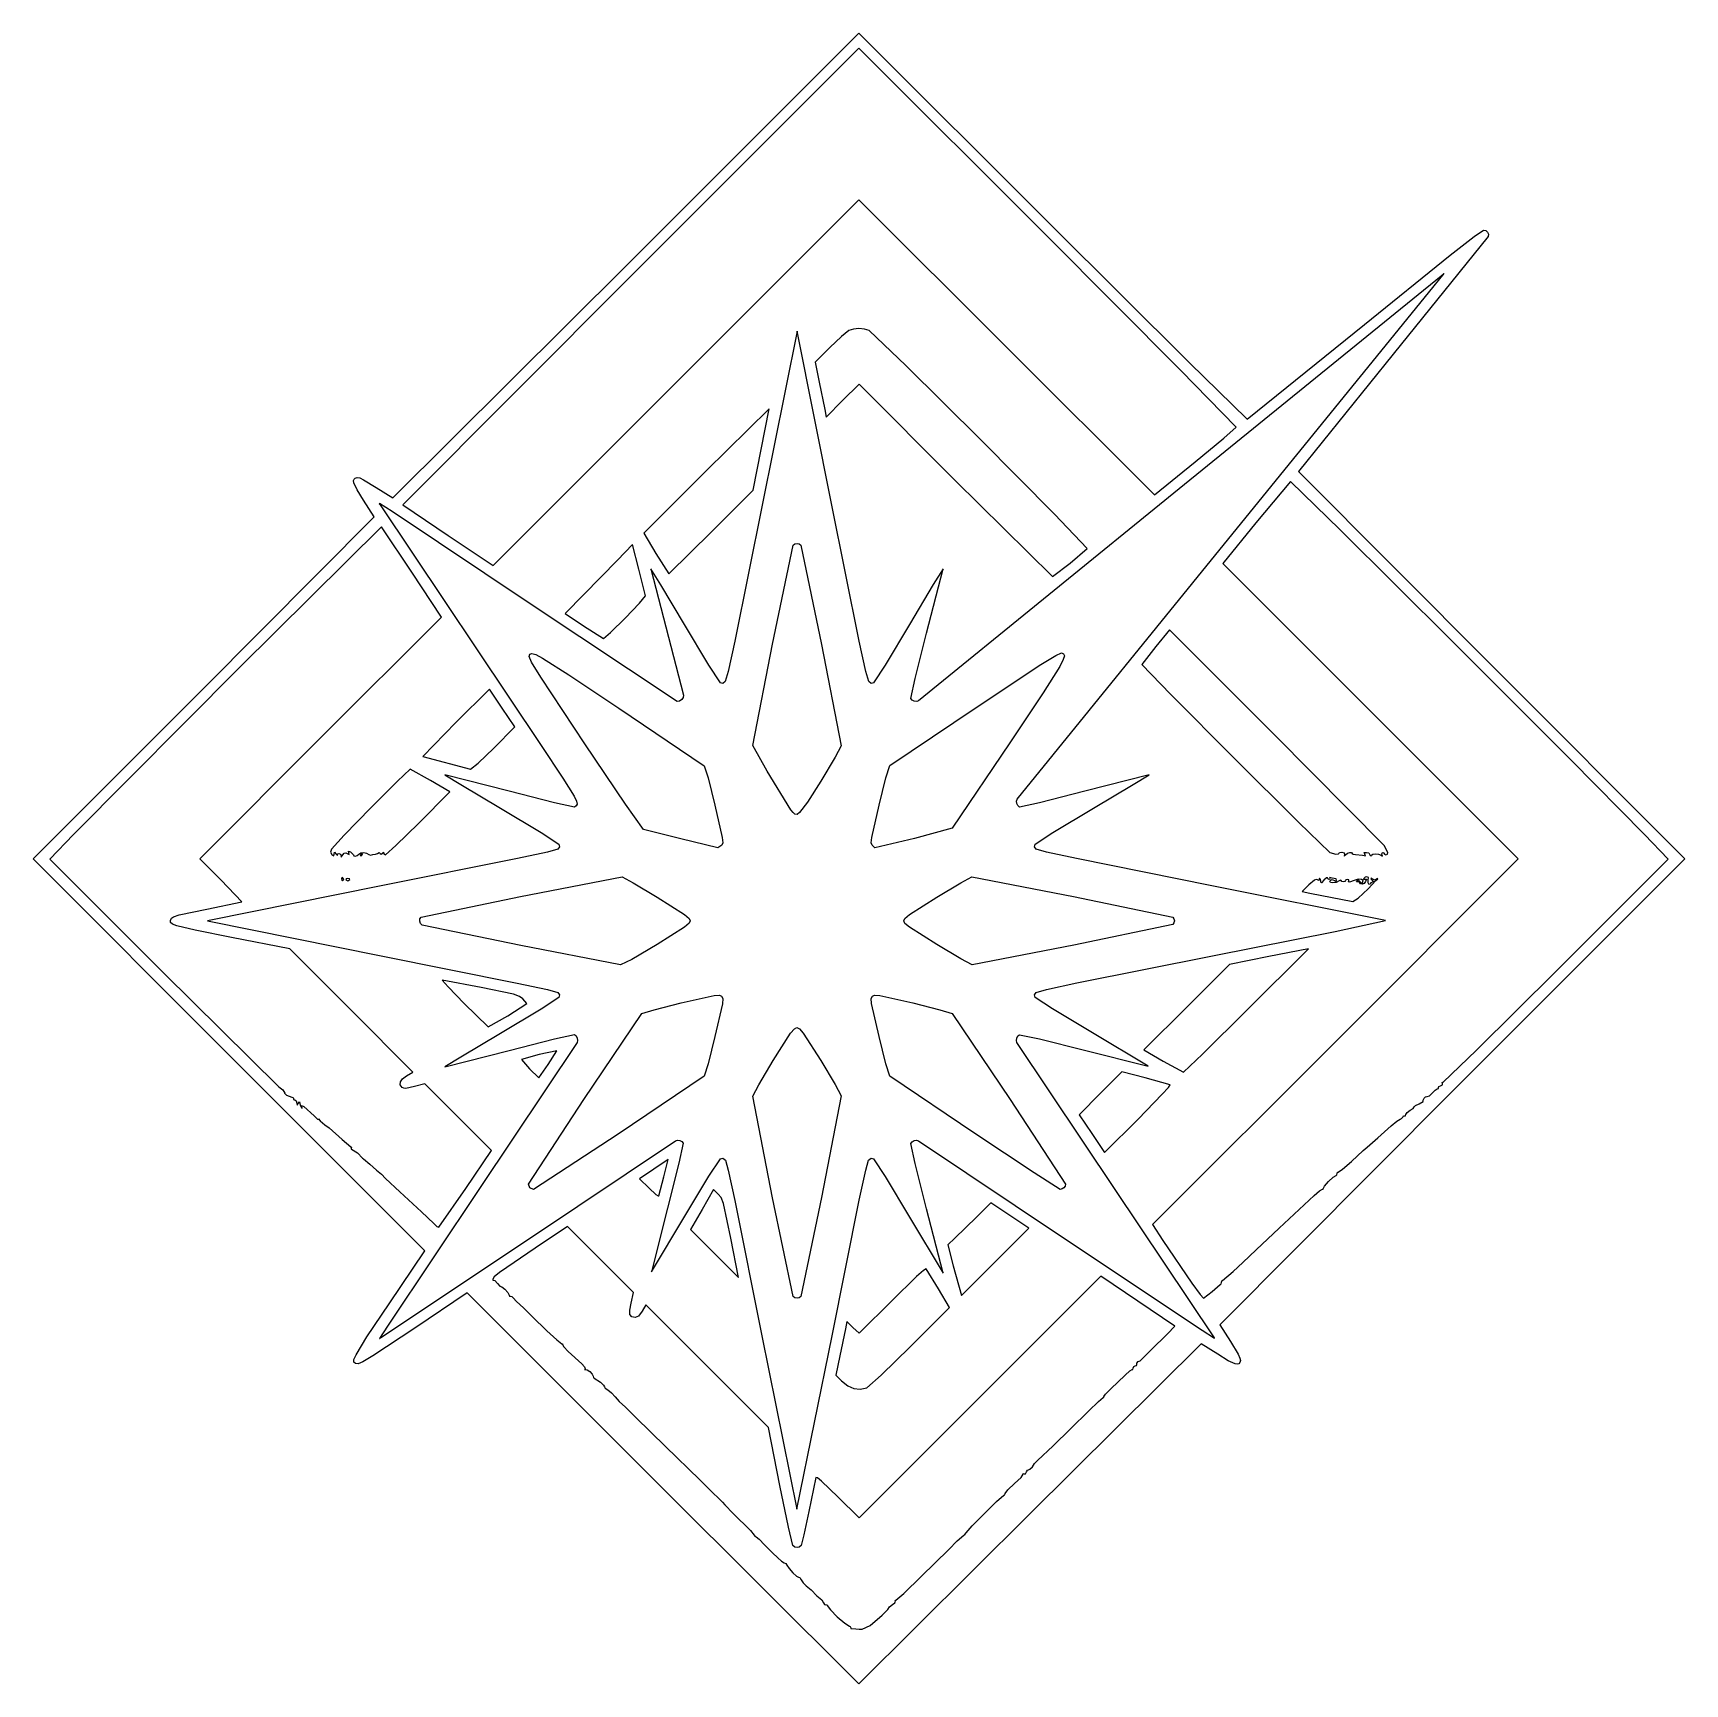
# Model space of a CAD drawing. Extents: x 243 to 560, y 438 to 755.
import ezdxf

# ---------------------------------------------------------------- set-up
doc = ezdxf.new("R2010")
doc.units = 0

msp = doc.modelspace()

# ---------------------------------------------------------------- linework, layer by layer
at = {"layer": 'Calque 1'}
for p, q in [((356.75039, 709.9925), (401.39909, 754.6407)), ((401.39909, 754.6407), (438.54029, 717.5002)), ((401.39864, 751.7302), (357.61014, 707.9423)), ((437.65114, 715.4826), (401.39864, 751.7302)), ((366.27527, 687.5037), (401.39867, 722.6259)), ((401.39867, 722.6259), (429.77527, 694.2691)), ((438.54029, 717.5002), (464.847027, 691.298825)), ((463.233677, 689.790063), (437.65114, 715.4826)), ((522.24689, 715.5851), (503.94849, 692.9311)), ((514.942402, 711.96655), (519.531163, 715.557519)), ((519.531163, 715.557519), (521.29939, 716.8059)), ((521.29939, 716.8059), (521.749678, 716.691158)), ((521.749678, 716.691158), (522.097466, 716.398188)), ((522.097466, 716.398188), (522.283091, 716.003873)), ((522.283091, 716.003873), (522.24689, 715.5851)), ((498.46859, 698.6819), (514.942402, 711.96655)), ((311.90169, 665.3444), (356.75039, 709.9925)), ((357.61014, 707.9423), (313.82874, 664.0218)), ((513.1857, 707.9172), (462.9149, 667.0644)), ((510.786763, 704.734513), (513.744489, 708.445605)), ((513.562758, 708.288611), (513.1857, 707.9172)), ((513.744489, 708.445605), (513.562758, 708.288611)), ((472.4401, 657.5392), (510.786763, 704.734513)), ((475.93949, 680.4588), (498.46859, 698.6819)), ((389.49302, 697.355), (382.77533, 663.9538)), ((396.20871, 663.953), (389.49302, 697.355)), ((398.02602, 696.375813), (395.7865, 694.2511)), ((399.4481, 697.4923), (398.02602, 696.375813)), ((400.358975, 697.777319), (399.4481, 697.4923)), ((401.397009, 697.87255), (400.358975, 697.777319)), ((402.434335, 697.777656), (401.397009, 697.87255)), ((403.34309, 697.4923), (402.434335, 697.777656)), ((410.368027, 690.784955), (403.34309, 697.4923)), ((395.7865, 694.2511), (392.96485, 691.4086)), ((429.77527, 694.2691), (458.15187, 665.9123)), ((503.94849, 692.9311), (485.80119, 670.4419)), ((392.96485, 691.4086), (393.74195, 687.5721)), ((424.766321, 676.496863), (410.368027, 690.784955)), ((473.83294, 678.9194), (463.233677, 689.790063)), ((464.847027, 691.298825), (475.93949, 680.4588)), ((331.15187, 652.3816), (366.27527, 687.5037)), ((393.74195, 687.5721), (394.81008, 682.3107)), ((398.25186, 684.0283), (401.4026, 687.1709)), ((401.4026, 687.1709), (419.8551, 668.7184)), ((384.12129, 682.4455), (372.06889, 670.5426)), ((382.64273, 674.6175), (384.12129, 682.4455)), ((394.81008, 682.3107), (395.10111, 680.8858)), ((395.10111, 680.8858), (398.25186, 684.0283)), ((471.490259, 676.83235), (473.83294, 678.9194)), ((438.9244, 662.238864), (424.766321, 676.496863)), ((465.95707, 672.258), (471.490259, 676.83235)), ((381.08832, 666.8653), (382.64273, 674.6175)), ((372.06889, 670.5426), (360.09229, 658.5639)), ((458.15187, 665.9123), (465.95707, 672.258)), ((485.80119, 670.4419), (522.90869, 633.1317)), ((304.3427, 668.665838), (304.43385, 668.969852)), ((304.403416, 668.236212), (304.3427, 668.665838)), ((304.99934, 666.932067), (304.403416, 668.236212)), ((304.43385, 668.969852), (304.672144, 669.165267)), ((304.672144, 669.165267), (305.05286, 669.2691)), ((306.2594, 664.9213), (304.99934, 666.932067)), ((305.05286, 669.2691), (305.510578, 669.189066)), ((305.510578, 669.189066), (306.255037, 668.850075)), ((306.255037, 668.850075), (308.68897, 667.3509)), ((308.68897, 667.3509), (311.90169, 665.3444)), ((373.05507, 658.8288), (381.08832, 666.8653)), ((462.9149, 667.0644), (412.8552, 626.388)), ((419.8551, 668.7184), (438.5441, 650.2659)), ((484.26269, 668.4863), (477.6347, 660.5819)), ((493.803231, 659.191191), (484.26269, 668.4863)), ((308.26587, 661.7087), (306.2594, 664.9213)), ((309.31025, 664.284623), (309.281215, 664.23099)), ((309.281215, 664.23099), (309.44417, 664.0215)), ((311.723732, 662.749613), (309.31025, 664.284623)), ((309.44417, 664.0215), (340.34467, 617.8011)), ((313.82874, 664.0218), (322.49384, 658.1354)), ((382.77533, 663.9538), (377.546854, 637.845438)), ((401.443525, 637.805213), (396.20871, 663.953)), ((275.52407, 628.7662), (308.26587, 661.7087)), ((338.42847, 644.8875), (311.723732, 662.749613)), ((445.22869, 655.6218), (438.9244, 662.238864)), ((477.6347, 660.5819), (471.28798, 652.7767)), ((309.67464, 659.7769), (282.480981, 632.824175)), ((315.50629, 651.0575), (309.67464, 659.7769)), ((322.49384, 658.1354), (331.15187, 652.3816)), ((360.09229, 658.5639), (362.38392, 654.6781)), ((364.84869, 650.7923), (373.05508, 658.8288)), ((373.05508, 658.8288), (373.05507, 658.8288)), ((431.7637, 607.4795), (472.4401, 657.5392)), ((515.161191, 637.976425), (493.803231, 659.191191)), ((357.90967, 656.4202), (355.009, 653.4078)), ((359.14902, 651.6618), (357.90967, 656.4202)), ((362.38392, 654.6781), (364.84869, 650.7923)), ((384.7961, 637.271563), (388.75921, 656.2825)), ((388.75921, 656.2825), (389.08587, 656.516063)), ((389.08587, 656.516063), (389.49296, 656.6132)), ((389.49296, 656.6132), (389.899744, 656.516063)), ((389.899744, 656.516063), (390.22567, 656.2825)), ((390.22567, 656.2825), (394.188164, 637.2244)), ((441.92457, 652.8129), (445.22869, 655.6218)), ((321.23045, 642.4592), (315.50629, 651.0575)), ((355.009, 653.4078), (348.54083, 646.7855)), ((360.38837, 646.5295), (359.14902, 651.6618)), ((363.33193, 648.676075), (361.44719, 651.7401)), ((361.44719, 651.7401), (367.69094, 627.4707)), ((414.37401, 639.3886), (417.53885, 651.7525)), ((417.53885, 651.7525), (415.65411, 648.692375)), ((438.5441, 650.2659), (441.9245, 652.8156)), ((441.9245, 652.8156), (441.92457, 652.8129)), ((471.28798, 652.7767), (499.64478, 624.4001)), ((367.86333, 641.0288), (363.33193, 648.676075)), ((415.65411, 648.692375), (411.12271, 641.04)), ((366.50097, 626.257), (338.42847, 644.8875)), ((348.54083, 646.7855), (344.97333, 643.1755)), ((356.48257, 642.2562), (359.241041, 645.119938)), ((359.241041, 645.119938), (360.38837, 646.5295)), ((298.01515, 619.2427), (321.23045, 642.4592)), ((344.97333, 643.1755), (348.51367, 640.7822)), ((353.64731, 639.506575), (356.48257, 642.2562)), ((356.48257, 642.2562), (356.48257, 642.2562)), ((372.539345, 633.241813), (367.86333, 641.0288)), ((411.12271, 641.04), (406.446695, 633.244963)), ((348.51367, 640.7822), (352.31538, 638.3729)), ((352.31538, 638.3729), (353.64731, 639.506575)), ((377.546854, 637.845438), (376.285836, 632.022658)), ((402.699746, 632.008048), (401.443525, 637.805213)), ((412.181899, 630.692763), (414.37401, 639.3886)), ((461.00224, 640.0058), (458.38632, 636.7808)), ((481.23314, 619.802), (461.00224, 640.0058)), ((538.073326, 615.070597), (515.161191, 637.976425)), ((338.02885, 634.9091), (338.214605, 635.313692)), ((338.520592, 633.821487), (338.02885, 634.9091)), ((338.214605, 635.313692), (338.584562, 635.466275)), ((338.584562, 635.466275), (339.328377, 635.257808)), ((339.328377, 635.257808), (340.635709, 634.57925)), ((340.635709, 634.57925), (345.699551, 631.3757)), ((381.02715, 617.781), (384.7961, 637.271563)), ((394.188164, 637.2244), (397.9618, 617.7181)), ((436.329065, 633.330713), (439.210912, 635.103083)), ((439.210912, 635.103083), (440.28224, 635.5822)), ((440.28224, 635.5822), (440.687489, 635.396423)), ((440.840741, 635.026675), (440.632948, 634.283184)), ((440.687489, 635.396423), (440.840741, 635.026675)), ((458.38632, 636.7808), (455.69842, 633.3606)), ((282.480981, 632.824175), (250.52204, 600.7023)), ((340.326036, 630.89135), (338.520592, 633.821487)), ((345.699551, 631.3757), (355.29335, 624.9833)), ((374.77177, 629.8421), (372.539345, 633.241813)), ((376.285836, 632.022658), (375.727, 630.0592)), ((403.25705, 630.0592), (402.699746, 632.008048)), ((406.446695, 633.244963), (404.21427, 629.842)), ((423.69314, 624.986), (436.329065, 633.330713)), ((439.955062, 632.976175), (436.752825, 627.912512)), ((440.632948, 634.283184), (439.955062, 632.976175)), ((455.69842, 633.3606), (461.209375, 627.67883)), ((522.90869, 633.1317), (560.01619, 596.0235)), ((242.78227, 596.0235), (275.52407, 628.7662)), ((330.43347, 628.6386), (323.98971, 622.1989)), ((332.8713, 624.9962), (330.43347, 628.6386)), ((348.77845, 618.095), (340.326036, 630.89135)), ((375.257905, 629.7276), (374.77177, 629.8421)), ((375.727, 630.0592), (375.257905, 629.7276)), ((403.727718, 629.727625), (403.25705, 630.0592)), ((404.21427, 629.842), (403.727718, 629.727625)), ((411.35574, 626.8528), (412.181899, 630.692763)), ((335.30913, 621.3537), (332.8713, 624.9962)), ((355.29335, 624.9833), (371.67645, 613.9198)), ((366.944002, 626.306677), (366.50097, 626.257)), ((367.364005, 626.601013), (366.944002, 626.306677)), ((367.649983, 627.026767), (367.364005, 626.601013)), ((367.69094, 627.4707), (367.649983, 627.026767)), ((407.30354, 613.9227), (423.69314, 624.986)), ((411.61366, 626.526122), (411.35574, 626.8528)), ((412.025081, 626.316275), (411.61366, 626.526122)), ((412.476697, 626.258491), (412.025081, 626.316275)), ((412.8552, 626.388), (412.476697, 626.258491)), ((436.752825, 627.912512), (430.36165, 618.3175)), ((461.209375, 627.67883), (473.464957, 615.366338)), ((323.98971, 622.1989), (317.63716, 615.6679)), ((499.64478, 624.4001), (528.00158, 596.0235)), ((274.79985, 596.0262), (298.01515, 619.2427)), ((331.24937, 617.2876), (335.30913, 621.3537)), ((502.23134, 598.5664), (481.23314, 619.802)), ((317.63716, 615.6679), (326.78954, 613.2464)), ((328.264647, 614.423138), (331.24937, 617.2876)), ((331.24937, 617.2876), (331.24937, 617.2876)), ((340.34467, 617.8011), (344.538637, 611.489113)), ((356.5853, 606.541875), (348.77845, 618.095)), ((383.775365, 612.865238), (381.02715, 617.781)), ((396.812357, 615.571875), (394.0516, 610.9712)), ((397.9618, 617.7181), (396.812357, 615.571875)), ((430.36165, 618.3175), (419.29835, 601.928)), ((315.22077, 613.2173), (312.761777, 610.925258)), ((319.13447, 611.0417), (315.22077, 613.2173)), ((326.78954, 613.2464), (328.264647, 614.423138)), ((371.67645, 613.9198), (372.405934, 611.576075)), ((388.33339, 605.466), (383.775365, 612.865238)), ((406.57146, 611.5771), (407.30354, 613.9227)), ((473.464957, 615.366338), (485.865197, 603.023077)), ((552.27639, 600.7023), (538.073326, 615.070597)), ((312.761777, 610.925258), (307.655054, 605.829313)), ((322.82701, 608.8658), (319.13447, 611.0417)), ((334.2073, 608.9993), (321.841, 612.1632)), ((321.841, 612.1632), (324.913051, 610.278438)), ((324.913051, 610.278438), (332.5704, 605.747)), ((344.538637, 611.489113), (346.67184, 608.0305)), ((372.405934, 611.576075), (373.72815, 606.3645)), ((394.0516, 610.9712), (391.485731, 606.881939)), ((405.25138, 606.365), (406.57146, 611.5771)), ((457.12417, 612.1632), (444.76427, 608.9983)), ((446.41127, 605.747), (454.062293, 610.278437)), ((454.062293, 610.278437), (457.12417, 612.1632)), ((316.8051, 602.8396), (322.82701, 608.8658)), ((342.916073, 606.807575), (334.2073, 608.9993)), ((346.76, 605.981), (342.916073, 606.807575)), ((346.67184, 608.0305), (347.122221, 607.082741)), ((347.103675, 606.173378), (346.76, 605.981)), ((347.245291, 606.502163), (347.103675, 606.173378)), ((347.122221, 607.082741), (347.245291, 606.502163)), ((360.03225, 601.66), (356.5853, 606.541875)), ((373.72815, 606.3645), (375.14844, 600.115087)), ((391.485731, 606.881939), (389.994696, 604.906788)), ((403.83552, 600.11495), (405.25138, 606.365)), ((431.634089, 607.101036), (431.7637, 607.4795)), ((431.691761, 606.649437), (431.634089, 607.101036)), ((431.901595, 606.23802), (431.691761, 606.649437)), ((432.22847, 605.9801), (431.901595, 606.23802)), ((436.068436, 606.80625), (432.22847, 605.9801)), ((444.76427, 608.9983), (436.068436, 606.80625)), ((307.655054, 605.829313), (302.543214, 600.599736)), ((312.454332, 598.5836), (316.8051, 602.8396)), ((332.5704, 605.747), (340.365422, 601.07105)), ((388.73235, 604.905696), (388.33339, 605.466)), ((388.33339, 605.466), (388.33339, 605.466)), ((389.10256, 604.587542), (388.73235, 604.905696)), ((389.503512, 604.568814), (389.10256, 604.587542)), ((389.994696, 604.906788), (389.503512, 604.568814)), ((438.618941, 601.07105), (446.41127, 605.747)), ((485.865197, 603.023077), (491.81012, 597.249)), ((250.52204, 600.7023), (245.99304, 595.9882)), ((302.543214, 600.599736), (300.06887, 597.9068)), ((340.365422, 601.07105), (343.7684, 598.8386)), ((367.19459, 599.8633), (360.03225, 601.66)), ((367.19471, 599.8633), (367.19459, 599.8633)), ((374.30461, 598.1691), (367.19471, 599.8633)), ((375.14844, 600.115087), (375.233105, 599.070127)), ((403.751825, 599.070584), (403.83552, 600.11495)), ((412.035209, 599.951838), (404.44635, 598.1403)), ((419.29835, 601.928), (412.035209, 599.951838)), ((435.21727, 598.8386), (438.618941, 601.07105)), ((556.80542, 595.9882), (552.27639, 600.7023)), ((300.06887, 597.9068), (299.888314, 597.3192)), ((299.888314, 597.3192), (300.16972, 596.8579)), ((300.16972, 596.8579), (300.526274, 596.580175)), ((300.526274, 596.580175), (300.59242, 596.9389)), ((300.59242, 596.9389), (300.648307, 597.306425)), ((300.648307, 597.306425), (301.00892, 596.9289)), ((301.00892, 596.9289), (301.253857, 596.6633)), ((301.252239, 596.9844), (301.50285, 597.0767)), ((301.25788, 596.746), (301.252239, 596.9844)), ((301.253857, 596.6633), (301.25788, 596.746)), ((301.50285, 597.0767), (301.800307, 596.940713)), ((301.800307, 596.940713), (301.93623, 596.6137)), ((301.93623, 596.6137), (301.9833, 596.323788)), ((301.9833, 596.323788), (302.10819, 596.5477)), ((302.10819, 596.5477), (302.54145, 597.1278)), ((302.54144, 597.1331), (302.855039, 597.169738)), ((302.54145, 597.1278), (302.54144, 597.1331)), ((302.855039, 597.169738), (303.21276, 597.0008)), ((303.21276, 597.0008), (303.494006, 596.835038)), ((303.42603, 597.1543), (303.376567, 597.488)), ((303.376567, 597.488), (303.77337, 597.3435)), ((303.494006, 596.835038), (303.42603, 597.1543)), ((303.77337, 597.3435), (304.29658, 596.8082)), ((304.29658, 596.8082), (304.410172, 596.601716)), ((304.410172, 596.601716), (304.687644, 596.564825)), ((304.687644, 596.564825), (305.034039, 596.684872)), ((305.034039, 596.684872), (305.3544, 596.9492)), ((305.3544, 596.9492), (305.738091, 597.173653)), ((305.701799, 597.0042), (305.61949, 596.8173)), ((305.61949, 596.8173), (305.73617, 596.5528)), ((305.89969, 597.0819), (305.701799, 597.0042)), ((305.73617, 596.5528), (306.01637, 596.8173)), ((305.738091, 597.173653), (306.278705, 597.2251)), ((306.049522, 597.0042), (305.89969, 597.0819)), ((306.01637, 596.8173), (306.049522, 597.0042)), ((306.01637, 596.8173), (306.01637, 596.8173)), ((306.278705, 597.2251), (306.841256, 597.111172)), ((306.841256, 597.111172), (307.29076, 596.8395)), ((307.29076, 596.8395), (307.609972, 596.709988)), ((307.609972, 596.709988), (308.04128, 596.8393)), ((308.04128, 596.8393), (308.52991, 596.9273)), ((308.52991, 596.9273), (308.90323, 597.0631)), ((308.90323, 597.0631), (309.236539, 597.238863)), ((309.236539, 597.238863), (309.46547, 597.0631)), ((309.46547, 597.0631), (309.663107, 596.907725)), ((309.663107, 596.907725), (309.88185, 597.1161)), ((309.88185, 597.1161), (310.059251, 597.320488)), ((310.059251, 597.320488), (310.11336, 597.1441)), ((310.11336, 597.1441), (310.213921, 596.910538)), ((310.213921, 596.910538), (310.4503, 596.8134)), ((310.4503, 596.8134), (312.454332, 598.5836)), ((341.595524, 597.324294), (335.78645, 596.065825)), ((343.5512, 597.8823), (341.595524, 597.324294)), ((343.88276, 598.352238), (343.5512, 597.8823)), ((343.7684, 598.8386), (343.88276, 598.352238)), ((375.03339, 598.6254), (374.30461, 598.1691)), ((375.233105, 599.070127), (375.03339, 598.6254)), ((403.95209, 598.6259), (403.751825, 599.070584)), ((403.95219, 598.6259), (403.95209, 598.6259)), ((404.44635, 598.1403), (403.95219, 598.6259)), ((435.103322, 598.3522), (435.21727, 598.8386)), ((435.43483, 597.882), (435.103322, 598.3522)), ((437.379011, 597.325792), (435.43483, 597.882)), ((443.152505, 596.073537), (437.379011, 597.325792)), ((491.81012, 597.249), (492.988386, 596.946338)), ((492.988386, 596.946338), (493.470357, 596.963039)), ((493.470357, 596.963039), (493.58772, 597.114)), ((493.58772, 597.114), (493.67645, 597.261988)), ((493.67645, 597.261988), (494.09095, 597.2923)), ((494.09095, 597.2923), (494.551901, 597.153525)), ((494.551901, 597.153525), (494.61305, 596.831)), ((494.61305, 596.831), (494.568537, 596.55805)), ((494.568537, 596.55805), (494.84099, 596.82)), ((494.84099, 596.82), (495.225835, 597.111138)), ((495.225835, 597.111138), (495.65634, 597.2537)), ((495.65634, 597.2537), (495.65637, 597.251)), ((495.65637, 597.251), (495.983377, 597.216188)), ((495.983377, 597.216188), (496.11939, 597.0805)), ((496.11939, 597.0805), (496.294264, 596.934888)), ((496.294264, 596.934888), (496.71471, 596.8756)), ((496.71471, 596.8756), (498.08081, 596.7023)), ((498.08081, 596.7023), (498.65282, 596.628713)), ((498.399162, 597.211938), (498.86246, 597.253)), ((498.53417, 596.9092), (498.399162, 597.211938)), ((498.65282, 596.628713), (498.53417, 596.9092)), ((498.86246, 597.253), (499.285844, 597.172838)), ((499.285844, 597.172838), (499.39698, 597.0341)), ((499.39698, 597.0341), (499.55466, 596.6877)), ((499.55466, 596.6877), (499.744626, 596.633325)), ((499.744626, 596.633325), (499.82375, 596.7357)), ((499.82375, 596.7357), (500.051472, 596.924938)), ((500.051472, 596.924938), (500.58386, 596.98585)), ((500.58386, 596.98585), (501.195327, 596.919188)), ((501.195327, 596.919188), (501.66029, 596.7257)), ((501.66029, 596.7257), (501.920126, 596.551525)), ((501.801046, 597.0052), (501.93591, 597.2144)), ((501.85441, 596.7357), (501.801046, 597.0052)), ((501.920126, 596.551525), (501.85441, 596.7357)), ((501.93591, 597.2144), (502.125822, 597.249263)), ((502.125822, 597.249263), (502.20481, 597.1003)), ((502.20481, 597.1003), (502.321391, 596.902413)), ((502.961352, 597.2659), (502.23134, 598.5664)), ((502.321391, 596.902413), (502.60169, 596.8201)), ((502.60169, 596.8201), (502.918465, 596.932703)), ((502.918465, 596.932703), (502.961352, 597.2659)), ((280.39977, 558.3866), (242.78227, 596.0235)), ((245.99304, 595.9882), (267.91924, 574.0609)), ((278.88639, 591.9333), (274.79985, 596.0262)), ((335.78645, 596.065825), (309.6575, 590.834)), ((469.13253, 590.8678), (443.152505, 596.073537)), ((528.00158, 596.0235), (492.87798, 560.8992)), ((560.01619, 596.0235), (515.36809, 551.3748)), ((535.27612, 574.4578), (556.80542, 595.9882)), ((309.6575, 590.834), (276.2554, 584.1173)), ((282.85326, 587.7359), (278.88639, 591.9333)), ((302.068289, 592.407625), (302.00352, 592.1755)), ((302.00352, 592.1755), (302.068281, 591.903437)), ((302.068281, 591.903437), (302.22401, 591.7903)), ((302.22401, 592.4245), (302.068289, 592.407625)), ((302.44449, 592.0392), (302.22401, 592.4245)), ((302.22401, 591.7903), (302.44449, 592.0392)), ((302.44449, 592.0392), (302.44449, 592.0392)), ((302.93554, 592.159713), (302.87531, 592.0001)), ((302.87531, 592.0001), (303.2459, 591.7991)), ((303.26229, 592.2486), (302.93554, 592.159713)), ((303.2459, 591.7991), (303.62522, 592.0391)), ((303.581991, 592.203088), (303.26229, 592.2486)), ((303.62522, 592.039), (303.581991, 592.203088)), ((303.62522, 592.0391), (303.62522, 592.039)), ((336.386339, 588.814562), (355.89079, 592.5834)), ((355.89079, 592.5834), (358.036392, 591.433925)), ((358.036392, 591.433925), (362.63766, 588.6751)), ((416.34671, 588.6747), (420.947411, 591.43655)), ((420.947411, 591.43655), (423.09358, 592.5871)), ((423.09358, 592.5871), (442.598462, 588.816013)), ((502.52023, 584.1515), (469.13253, 590.8678)), ((487.8167, 591.0024), (486.53137, 589.7249)), ((488.89119, 591.935612), (487.8167, 591.0024)), ((489.212403, 592.066889), (488.89119, 591.935612)), ((489.43567, 592.0031), (489.212403, 592.066889)), ((489.693677, 591.872775), (489.43567, 592.0031)), ((489.77335, 592.0891), (489.693677, 591.872775)), ((489.824619, 592.304688), (489.77335, 592.0891)), ((490.02048, 592.0681), (489.824619, 592.304688)), ((490.12958, 591.4066), (490.02048, 592.0681)), ((490.234505, 591.444025), (490.12958, 591.4066)), ((490.67489, 591.9232), (490.234505, 591.444025)), ((491.154994, 592.386413), (490.67489, 591.9232)), ((491.35549, 592.3862), (491.154994, 592.386413)), ((491.438724, 592.152638), (491.35549, 592.3862)), ((491.637, 592.0555), (491.438724, 592.152638)), ((491.786999, 592.132975), (491.637, 592.0555)), ((491.797507, 592.4534), (491.75417, 592.3192)), ((491.75417, 592.3192), (491.786999, 592.132975)), ((492.24052, 592.3362), (491.797507, 592.4534)), ((491.80863, 591.7061), (491.985321, 591.94732)), ((491.930881, 591.454964), (491.80863, 591.7061)), ((492.415365, 591.388038), (491.930881, 591.454964)), ((491.985321, 591.94732), (492.246157, 592.042488)), ((493.00529, 592.2047), (492.24052, 592.3362)), ((492.246157, 592.042488), (492.84729, 591.7821)), ((493.040587, 591.496892), (492.415365, 591.388038)), ((492.84729, 591.7821), (493.054546, 591.67305)), ((493.12069, 591.9144), (493.00529, 592.2047)), ((493.58505, 591.7731), (493.040587, 591.496892)), ((493.054546, 591.67305), (493.12069, 591.9144)), ((493.879971, 591.94385), (493.58505, 591.7731)), ((494.00264, 591.8671), (493.879971, 591.94385)), ((494.11922, 591.688488), (494.00264, 591.8671)), ((494.39951, 591.6142), (494.11922, 591.688488)), ((494.679805, 591.678963), (494.39951, 591.6142)), ((494.79639, 591.8347), (494.679805, 591.678963)), ((494.917559, 591.990425), (494.79639, 591.8347)), ((495.20888, 592.0551), (494.917559, 591.990425)), ((495.452154, 591.977413), (495.20888, 592.0551)), ((495.407004, 591.58888), (495.45785, 591.7906)), ((495.581969, 591.540563), (495.407004, 591.58888)), ((495.45785, 591.7906), (495.452154, 591.977413)), ((496.50291, 591.8936), (495.581969, 591.540563)), ((497.245049, 592.122989), (496.50291, 591.8936)), ((496.961761, 591.580613), (497.04485, 591.7895)), ((497.11415, 591.6187), (496.961761, 591.580613)), ((497.04485, 591.7895), (497.279242, 591.977525)), ((497.344205, 591.651363), (497.11415, 591.6187)), ((497.879299, 592.087488), (497.245049, 592.122989)), ((497.271605, 588.462725), (499.16753, 590.2591)), ((497.279242, 591.977525), (497.57491, 591.7025)), ((497.5001, 591.4843), (497.344205, 591.651363)), ((497.719148, 591.193208), (497.5001, 591.4843)), ((497.57491, 591.7025), (497.849049, 591.447363)), ((498.044469, 591.135713), (497.719148, 591.193208)), ((497.849049, 591.447363), (498.06369, 591.4419)), ((498.21555, 591.842117), (497.879299, 592.087488)), ((498.390705, 591.298436), (498.044469, 591.135713)), ((498.06369, 591.4419), (498.21555, 591.842117)), ((498.34046, 592.2745), (498.300884, 592.083225)), ((498.300884, 592.083225), (498.55425, 592.1204)), ((498.595996, 592.493075), (498.34046, 592.2745)), ((498.6725, 591.668), (498.390705, 591.298436)), ((498.55425, 592.1204), (498.829817, 592.133075)), ((498.94172, 592.584), (498.595996, 592.493075)), ((498.829817, 592.133075), (498.6725, 591.668)), ((499.223912, 592.4399), (498.94172, 592.584)), ((499.153345, 591.434763), (499.18971, 591.9388)), ((499.29332, 591.1294), (499.153345, 591.434763)), ((499.16749, 590.2583), (500.678192, 591.841375)), ((499.16753, 590.2591), (499.16749, 590.2583)), ((499.18971, 591.9388), (499.223912, 592.4399)), ((499.480872, 591.0958), (499.29332, 591.1294)), ((499.55888, 591.2455), (499.480872, 591.0958)), ((499.694892, 591.447588), (499.55888, 591.2455)), ((500.0219, 591.5341), (499.694892, 591.447588)), ((499.75724, 592.3194), (499.69657, 592.2053)), ((499.69657, 592.2053), (499.9713, 591.931)), ((500.23096, 592.0376), (499.75724, 592.3194)), ((499.9713, 591.931), (500.327961, 591.603588)), ((500.327961, 591.603588), (500.0219, 591.5341)), ((500.50555, 591.946938), (500.23096, 592.0376)), ((500.97418, 592.2255), (500.50555, 591.946938)), ((500.678192, 591.841375), (501.007667, 592.215575)), ((501.007667, 592.215575), (500.97418, 592.2255)), ((276.17786, 586.3725), (282.85326, 587.7359)), ((317.31499, 584.8406), (336.386339, 588.814562)), ((362.63766, 588.6751), (367.881614, 585.339475)), ((411.101035, 585.330888), (416.34671, 588.6747)), ((442.598462, 588.816013), (461.65798, 584.8512)), ((486.53137, 589.7249), (487.9519, 589.4306)), ((487.9519, 589.4306), (496.25711, 587.8428)), ((496.25711, 587.8428), (497.271605, 588.462725)), ((269.163919, 584.185804), (269.35553, 584.6155)), ((269.185921, 583.827836), (269.163919, 584.185804)), ((269.54762, 583.501084), (269.185921, 583.827836)), ((269.35553, 584.6155), (269.760319, 584.917087)), ((269.760319, 584.917087), (270.840159, 585.260975)), ((270.840159, 585.260975), (276.17786, 586.3725)), ((276.2554, 584.1173), (309.6566, 577.4007)), ((317.062199, 584.041337), (317.09175, 584.490436)), ((317.211843, 583.600695), (317.062199, 584.041337)), ((317.09175, 584.490436), (317.31499, 584.8406)), ((367.881614, 585.339475), (368.77133, 584.595203)), ((368.98766, 584.1214), (368.771047, 583.647223)), ((368.77133, 584.595203), (368.98766, 584.1214)), ((409.99809, 584.111), (410.2133, 584.585986)), ((410.213064, 583.636309), (409.99809, 584.111)), ((410.2133, 584.585986), (411.101035, 585.330888)), ((461.65798, 584.8512), (461.891561, 584.524488)), ((461.891561, 584.524488), (461.98871, 584.1173)), ((461.98871, 584.1173), (461.891561, 583.71025)), ((492.84148, 582.099625), (502.52023, 584.1515)), ((270.375105, 583.165037), (269.54762, 583.501084)), ((273.931777, 582.30302), (270.375105, 583.165037)), ((280.86463, 580.9177), (273.931777, 582.30302)), ((292.10683, 578.7151), (280.86463, 580.9177)), ((317.52619, 583.2759), (317.211843, 583.600695)), ((336.44389, 579.3665), (317.52619, 583.2759)), ((367.880972, 582.901537), (362.63904, 579.56)), ((368.771047, 583.647223), (367.880972, 582.901537)), ((411.100521, 582.892575), (410.213064, 583.636309)), ((416.34809, 579.5536), (411.100521, 582.892575)), ((461.65798, 583.3836), (442.649556, 579.421038)), ((461.891561, 583.71025), (461.65798, 583.3836)), ((469.31503, 577.4001), (492.84148, 582.099625)), ((303.92453, 566.8952), (292.10683, 578.7151)), ((309.6566, 577.4007), (335.785487, 572.168938)), ((355.62758, 575.6709), (336.44388, 579.3665)), ((336.44388, 579.3665), (336.44389, 579.3665)), ((362.63904, 579.56), (357.797882, 576.6925)), ((416.3481, 579.5536), (416.34809, 579.5536)), ((420.967467, 576.79725), (416.3481, 579.5536)), ((442.649556, 579.421038), (423.15658, 575.6507)), ((443.25827, 572.179887), (469.31503, 577.4001)), ((475.83849, 566.879), (487.70209, 578.7448)), ((487.70209, 578.7448), (480.12282, 577.2493)), ((357.797882, 576.6925), (355.62758, 575.6709)), ((423.15658, 575.6507), (420.967467, 576.79725)), ((472.54356, 575.7538), (464.3347, 567.545)), ((480.12282, 577.2493), (472.54356, 575.7538)), ((519.996058, 559.29815), (535.27612, 574.4578)), ((267.91924, 574.0609), (289.99364, 552.2014)), ((328.84238, 571.3272), (321.36475, 572.7387)), ((321.36475, 572.7387), (322.499499, 571.418513)), ((322.499499, 571.418513), (325.59516, 568.2423)), ((335.060961, 570.018888), (328.84238, 571.3272)), ((335.785487, 572.168938), (341.595252, 570.910364)), ((437.413537, 570.914686), (443.25827, 572.179887)), ((325.59516, 568.2423), (330.19426, 563.7444)), ((333.96749, 565.8927), (337.63371, 568.2244)), ((336.223023, 569.611223), (335.060961, 570.018888)), ((336.84603, 569.1626), (336.223023, 569.611223)), ((337.63371, 568.2244), (336.84603, 569.1626)), ((343.76839, 569.3961), (340.368677, 567.16365)), ((341.595252, 570.910364), (343.5513, 570.3523)), ((343.5513, 570.3523), (343.882872, 569.88245)), ((343.882872, 569.88245), (343.76839, 569.3961)), ((362.03624, 567.0376), (367.2591, 568.3579)), ((367.2591, 568.3579), (373.576614, 569.78795)), ((373.576614, 569.78795), (374.580016, 569.852941)), ((375.163429, 568.201137), (373.73336, 561.8836)), ((374.580016, 569.852941), (374.99956, 569.6241)), ((374.99956, 569.6241), (375.228408, 569.204552)), ((375.228408, 569.204552), (375.163429, 568.201137)), ((403.751973, 569.204534), (403.98562, 569.6236)), ((403.814007, 568.20705), (403.751973, 569.204534)), ((405.24858, 561.8807), (403.814007, 568.20705)), ((403.98562, 569.6236), (404.404695, 569.85713)), ((404.404695, 569.85713), (405.402241, 569.794437)), ((405.402241, 569.794437), (411.72897, 568.3551)), ((411.72897, 568.3551), (416.948731, 567.031062)), ((435.109086, 569.885912), (435.43773, 570.3547)), ((435.21569, 569.3944), (435.109086, 569.885912)), ((438.562585, 567.18715), (435.21569, 569.3944)), ((435.43773, 570.3547), (437.413537, 570.914686)), ((315.74223, 555.0753), (303.92453, 566.8952)), ((330.19426, 563.7444), (333.96749, 565.8927)), ((340.368677, 567.16365), (332.58169, 562.4877)), ((333.96749, 565.8927), (333.96749, 565.8927)), ((348.533015, 549.778063), (359.68429, 566.3059)), ((359.68429, 566.3059), (362.03624, 567.0376)), ((416.948731, 567.031062), (419.29666, 566.3008)), ((419.29666, 566.3008), (430.450056, 549.777262)), ((446.23359, 562.5823), (438.562585, 567.18715)), ((464.3347, 567.545), (456.12584, 559.3361)), ((467.381767, 558.501875), (475.83849, 566.879)), ((475.83849, 566.879), (475.83849, 566.879)), ((332.58169, 562.4877), (324.934026, 557.956263)), ((342.917724, 561.42845), (346.75769, 562.2546)), ((346.75769, 562.2546), (347.075579, 562.007039)), ((347.075579, 562.007039), (347.287166, 561.608738)), ((347.287166, 561.608738), (347.358138, 561.162267)), ((373.73336, 561.8836), (372.413119, 556.660738)), ((384.92918, 557.2621), (388.268087, 562.509687)), ((388.268087, 562.509687), (389.011805, 563.397133)), ((389.011805, 563.397133), (389.48649, 563.6121)), ((389.48649, 563.6121), (389.961482, 563.396902)), ((389.961482, 563.396902), (390.706399, 562.509187)), ((390.706399, 562.509187), (394.05024, 557.2635)), ((406.570532, 556.65885), (405.24858, 561.8807)), ((431.627361, 561.161528), (431.698384, 561.607775)), ((431.698384, 561.607775), (431.90736, 562.005534)), ((431.90736, 562.005534), (432.21999, 562.2514)), ((432.21999, 562.2514), (436.041578, 561.428588)), ((456.90029, 556.1865), (446.23359, 562.5823)), ((318.01727, 520.7496), (280.39977, 558.3866)), ((321.86929, 556.0715), (334.22189, 559.2364)), ((347.25418, 560.7702), (328.62848, 532.9205)), ((334.22189, 559.2364), (342.917724, 561.42845)), ((339.996509, 558.445813), (336.59283, 557.4994)), ((343.34702, 559.1784), (339.996509, 558.445813)), ((341.72349, 556.5205), (343.34702, 559.1784)), ((347.358138, 561.162267), (347.25418, 560.7702)), ((431.72859, 560.7702), (431.627361, 561.161528)), ((450.61479, 532.5236), (431.72859, 560.7702)), ((436.041578, 561.428588), (444.70509, 559.2488)), ((444.70509, 559.2488), (456.90029, 556.1865)), ((456.12584, 559.3361), (459.78467, 557.1808)), ((492.87798, 560.8992), (457.75438, 525.7749)), ((463.70919, 555.0194), (467.381767, 558.501875)), ((513.49152, 553.0851), (519.996058, 559.29815)), ((324.934026, 557.956263), (321.86929, 556.0715)), ((336.59283, 557.4994), (338.153082, 555.688975)), ((338.153082, 555.688975), (339.93793, 553.9549)), ((339.93793, 553.9549), (341.72349, 556.5205)), ((341.72349, 556.5205), (341.72349, 556.5205)), ((372.413119, 556.660738), (371.68144, 554.3088)), ((382.17276, 552.633925), (384.92918, 557.2621)), ((394.05024, 557.2635), (396.81119, 552.650237)), ((407.30339, 554.3053), (406.570532, 556.65885)), ((459.78467, 557.1808), (463.70919, 555.0194)), ((289.99364, 552.2014), (290.72778, 551.6568)), ((313.309035, 552.618338), (313.321436, 553.18575)), ((313.69872, 552.0954), (313.309035, 552.618338)), ((313.321436, 553.18575), (313.727206, 553.773563)), ((313.9829, 551.948341), (313.69872, 552.0954)), ((313.727206, 553.773563), (314.51763, 554.3577)), ((316.06227, 552.2812), (314.404856, 551.92505)), ((314.51763, 554.3577), (315.74223, 555.0753)), ((318.02011, 552.8036), (316.06227, 552.2812)), ((324.41897, 546.4008), (318.02011, 552.8036)), ((371.68144, 554.3088), (355.153587, 543.157525)), ((381.02626, 550.4236), (382.17276, 552.633925)), ((396.81119, 552.650237), (397.95955, 550.4738)), ((423.62409, 543.272), (407.30339, 554.3053)), ((451.88533, 555.094), (447.78005, 550.9888)), ((456.34177, 553.952), (451.88533, 555.094)), ((461.12349, 552.6473), (456.34177, 553.952)), ((459.634996, 550.802638), (460.813305, 552.133695)), ((460.813305, 552.133695), (461.12349, 552.6473)), ((461.12349, 552.6473), (461.12349, 552.6473)), ((512.670922, 551.907075), (512.67513, 552.0727)), ((512.67513, 552.0727), (512.73516, 552.280775)), ((512.73516, 552.280775), (513.08301, 552.4518)), ((513.08301, 552.4518), (513.438971, 552.6431)), ((513.43602, 552.9196), (513.366638, 553.105025)), ((513.366638, 553.105025), (513.49152, 553.0851)), ((513.438971, 552.6431), (513.43602, 552.9196)), ((290.72778, 551.6568), (291.14023, 551.0444)), ((291.14023, 551.0444), (291.060085, 551.010968)), ((291.060085, 551.010968), (291.111979, 550.922766)), ((291.111979, 550.922766), (291.488776, 550.6546)), ((291.488776, 550.6546), (292.47264, 550.2591)), ((292.47264, 550.2591), (292.762641, 550.177162)), ((292.762641, 550.177162), (292.78775, 549.9861)), ((292.78775, 549.9861), (292.793446, 549.799237)), ((292.793446, 549.799237), (293.03672, 549.7215)), ((293.03672, 549.7215), (293.340308, 549.5569)), ((293.340308, 549.5569), (293.46781, 549.1262)), ((293.46781, 549.1262), (293.51607, 548.690787)), ((293.51607, 548.690787), (293.71379, 549.0602)), ((293.71379, 549.0602), (293.931717, 549.353237)), ((293.931717, 549.353237), (294.0776, 548.6853)), ((314.404856, 551.92505), (313.9829, 551.948341)), ((337.89909, 533.5233), (348.533015, 549.778063)), ((384.793174, 530.938037), (381.02626, 550.4236)), ((397.95955, 550.4738), (394.189639, 530.969925)), ((430.450056, 549.777262), (441.08656, 533.5256)), ((447.78005, 550.9888), (443.67478, 546.8835)), ((455.00044, 546.0404), (459.634996, 550.802638)), ((515.36809, 551.3748), (470.71999, 506.5261)), ((508.296394, 548.655875), (508.94572, 548.9614)), ((508.94572, 548.9614), (509.74879, 549.4102)), ((509.714422, 549.682464), (509.910206, 550.026213)), ((509.74879, 549.4102), (509.714422, 549.682464)), ((509.910206, 550.026213), (510.21844, 550.297755)), ((510.21844, 550.297755), (510.52142, 550.3534)), ((510.52142, 550.3534), (510.95671, 550.47985)), ((510.95671, 550.47985), (511.49319, 551.0248)), ((511.49319, 551.0248), (512.024479, 551.599238)), ((512.024479, 551.599238), (512.45733, 551.8382)), ((512.45733, 551.8382), (512.670922, 551.907075)), ((294.0776, 548.6853), (294.35153, 548.2223)), ((294.40203, 548.3326), (294.335673, 548.655905)), ((294.335673, 548.655905), (294.777149, 548.436238)), ((294.35153, 548.2223), (294.470729, 548.1573)), ((294.470729, 548.1573), (294.40203, 548.3326)), ((294.777149, 548.436238), (296.74028, 546.6789)), ((296.74028, 546.6789), (297.422348, 546.04805)), ((297.422348, 546.04805), (297.582593, 545.946891)), ((297.582593, 545.946891), (297.58534, 546.0175)), ((297.58534, 546.0175), (297.607067, 546.08385)), ((297.607067, 546.08385), (297.94954, 545.6867)), ((297.94954, 545.6867), (298.78668, 544.9591)), ((330.81783, 539.9979), (324.41897, 546.4008)), ((443.67478, 546.8835), (446.11345, 543.2398)), ((448.55212, 539.5961), (455.00044, 546.0404)), ((503.61605, 544.7606), (504.678634, 545.6482)), ((504.678634, 545.6482), (505.3201, 546.0174)), ((505.3201, 546.0174), (505.605906, 546.133525)), ((505.605906, 546.133525), (505.81339, 546.4127)), ((505.81339, 546.4127), (505.990099, 546.64895)), ((505.990099, 546.64895), (506.20196, 546.6617)), ((506.20196, 546.6617), (506.369245, 546.677238)), ((506.369245, 546.677238), (506.43882, 546.921)), ((506.43882, 546.921), (506.671985, 547.328075)), ((506.671985, 547.328075), (507.23257, 547.7371)), ((507.23257, 547.7371), (507.793159, 548.097725)), ((507.793159, 548.097725), (508.02632, 548.3883)), ((508.02632, 548.3883), (508.296394, 548.655875)), ((298.78668, 544.9591), (299.680129, 544.380025)), ((299.680129, 544.380025), (302.13564, 542.1148)), ((355.153587, 543.157525), (338.89884, 532.5236)), ((435.049679, 535.696562), (423.62406, 543.272)), ((423.62406, 543.272), (423.62409, 543.272)), ((446.11345, 543.2398), (448.55212, 539.5961)), ((501.02243, 542.4455), (503.61605, 544.7606)), ((302.13564, 542.1148), (303.83029, 540.7258)), ((303.83029, 540.7258), (303.945946, 540.64615)), ((303.89619, 540.4546), (303.84714, 540.284488)), ((303.84714, 540.284488), (303.96459, 540.2562)), ((303.945946, 540.64615), (303.89619, 540.4546)), ((303.96459, 540.2562), (305.067775, 539.564375)), ((305.067775, 539.564375), (306.08303, 538.543)), ((325.86619, 532.6886), (330.81783, 539.9979)), ((337.89938, 522.9931), (366.14598, 541.8801)), ((366.14598, 541.8801), (366.538006, 541.982828)), ((366.538006, 541.982828), (366.984429, 541.911575)), ((367.62946, 541.3843), (366.80796, 537.55975)), ((366.984429, 541.911575), (367.382497, 541.700634)), ((367.382497, 541.700634), (367.62946, 541.3843)), ((411.35439, 541.3787), (411.602385, 541.698303)), ((412.180046, 537.5301), (411.35439, 541.3787)), ((411.602385, 541.698303), (412.000766, 541.91105)), ((412.000766, 541.91105), (412.44736, 541.982572)), ((412.44736, 541.982572), (412.83999, 541.8785)), ((412.83999, 541.8785), (440.68979, 523.2515)), ((495.95043, 537.919), (498.23674, 539.9889)), ((498.23674, 539.9889), (499.01401, 540.6203)), ((499.01401, 540.6203), (501.02243, 542.4455)), ((306.08303, 538.543), (306.24822, 538.4107)), ((306.24822, 538.4107), (307.43855, 537.3523)), ((307.43855, 537.3523), (308.77118, 536.2279)), ((308.77118, 536.2279), (309.68043, 535.4341)), ((362.02023, 536.433), (359.26664, 534.5856)), ((364.77381, 538.2805), (362.02023, 536.433)), ((363.91319, 534.9509), (364.77381, 538.2805)), ((366.80796, 537.55975), (364.62833, 528.8977)), ((372.56289, 535.04775), (374.77016, 538.3946)), ((374.77016, 538.3946), (375.261941, 538.501175)), ((375.261941, 538.501175), (375.73177, 538.1726)), ((375.73177, 538.1726), (376.290481, 536.210456)), ((376.290481, 536.210456), (377.551324, 530.398825)), ((401.446956, 530.479962), (402.699161, 536.241267)), ((402.699161, 536.241267), (403.25537, 538.1755)), ((403.25537, 538.1755), (403.727257, 538.506975)), ((403.727257, 538.506975), (404.21413, 538.3931)), ((404.21413, 538.3931), (406.446555, 534.991387)), ((414.37266, 528.8179), (412.180046, 537.5301)), ((493.43689, 535.854), (494.26898, 536.40275)), ((494.26898, 536.40275), (495.95043, 537.919)), ((309.68043, 535.4341), (310.46803, 534.6404)), ((310.46803, 534.6404), (313.19709, 532.0951)), ((338.21659, 532.8411), (337.89909, 533.5233)), ((359.26664, 534.5856), (361.0845, 532.751)), ((362.97746, 531.2689), (363.91319, 534.9509)), ((363.91319, 534.9509), (363.91319, 534.9509)), ((367.95805, 527.3767), (372.56289, 535.04775)), ((406.446555, 534.991387), (411.12257, 527.1991)), ((440.04146, 532.5366), (435.049679, 535.696562)), ((440.994214, 533.160623), (440.753212, 532.840037)), ((441.08656, 533.5256), (440.994214, 533.160623)), ((490.51095, 532.6647), (490.770785, 533.162491)), ((490.770785, 533.162491), (491.56505, 534.052475)), ((491.56505, 534.052475), (492.457332, 534.888122)), ((492.457332, 534.888122), (493.01122, 535.2229)), ((493.01122, 535.2229), (493.151367, 535.306475)), ((493.151367, 535.306475), (493.20966, 535.5819)), ((493.20966, 535.5819), (493.276408, 535.831987)), ((493.276408, 535.831987), (493.43689, 535.854)), ((328.62848, 532.9205), (310.826367, 506.294113)), ((313.19709, 532.0951), (317.38394, 528.1925)), ((320.71595, 525.2567), (325.86608, 532.6887)), ((325.86608, 532.6887), (325.86619, 532.6886)), ((338.21661, 532.8411), (338.21659, 532.8411)), ((338.89884, 532.5236), (338.21661, 532.8411)), ((361.0845, 532.751), (362.402616, 531.543563)), ((362.402616, 531.543563), (362.809039, 531.269192)), ((362.809039, 531.269192), (362.97746, 531.2689)), ((373.48569, 532.4889), (371.26226, 528.6471)), ((374.37791, 531.6096), (373.48569, 532.4889)), ((374.914166, 530.96908), (374.37791, 531.6096)), ((375.352921, 529.843713), (374.914166, 530.96908)), ((376.78709, 523.1603), (375.352921, 529.843713)), ((377.551324, 530.398825), (382.76603, 504.4116)), ((388.75709, 511.9522), (384.793174, 530.938037)), ((394.189639, 530.969925), (390.22895, 511.9522)), ((396.21561, 504.4116), (401.446956, 530.479962)), ((426.74412, 529.924), (423.93808, 527.1889)), ((430.37918, 527.4911), (426.74412, 529.924)), ((440.41761, 532.614983), (440.04146, 532.5366)), ((440.753212, 532.840037), (440.41761, 532.614983)), ((469.53669, 504.2132), (450.61479, 532.5236)), ((482.10496, 525.1153), (488.80924, 531.3293)), ((488.80924, 531.3293), (489.845856, 532.236112)), ((489.845856, 532.236112), (490.43155, 532.564)), ((490.43155, 532.564), (490.564017, 532.558963)), ((490.564017, 532.558963), (490.51095, 532.6647)), ((317.38394, 528.1925), (319.73945, 525.9846)), ((364.62833, 528.8977), (361.56368, 516.7086)), ((361.56368, 516.7086), (367.95805, 527.3767)), ((371.26226, 528.6471), (369.03883, 524.8052)), ((411.12257, 527.1991), (417.53871, 516.4611)), ((417.53871, 516.4611), (414.37266, 528.8179)), ((423.93808, 527.1889), (419.80294, 523.1717)), ((434.01423, 525.0582), (430.37918, 527.4911)), ((319.73945, 525.9846), (320.347224, 525.41995)), ((320.347224, 525.41995), (320.71595, 525.2567)), ((345.4012, 525.4175), (339.20277, 521.2475)), ((351.75597, 519.0628), (345.4012, 525.4175)), ((369.03883, 524.8052), (373.64068, 520.1978)), ((427.56449, 518.6045), (434.01423, 525.0582)), ((457.75438, 525.7749), (459.77756, 522.7331)), ((477.69628, 520.9481), (482.10496, 525.1153)), ((309.58898, 504.0728), (337.89938, 522.9931)), ((311.14588, 510.5642), (318.01727, 520.7496)), ((339.20277, 521.2475), (332.38144, 516.589675)), ((378.27328, 515.5903), (376.78709, 523.1603)), ((376.78709, 523.1603), (376.78709, 523.1603)), ((419.80294, 523.1717), (418.47384, 521.8896)), ((418.47384, 521.8896), (419.50204, 517.88)), ((440.68979, 523.2515), (467.270665, 505.478938)), ((459.77756, 522.7331), (465.335024, 514.543825)), ((475.10092, 518.5007), (477.69628, 520.9481)), ((358.11074, 512.708), (351.75597, 519.0628)), ((373.64068, 520.1978), (378.27328, 515.5903)), ((414.32223, 517.3024), (413.783589, 516.968469)), ((416.6748, 513.4376), (414.32223, 517.3024)), ((419.50204, 517.88), (421.05901, 512.1507)), ((421.05901, 512.1507), (427.56449, 518.6045)), ((427.56449, 518.6045), (427.56449, 518.6045)), ((473.24353, 516.7809), (475.10092, 518.5007)), ((331.06406, 515.3178), (331.05901, 515.100662)), ((331.05901, 515.100662), (331.17075, 515.1242)), ((331.335569, 515.749653), (331.06406, 515.3178)), ((331.17075, 515.1242), (331.490784, 515.014637)), ((332.38144, 516.589675), (331.335569, 515.749653)), ((331.490784, 515.014637), (331.98655, 514.4775)), ((331.98655, 514.4775), (332.425067, 513.9516)), ((332.425067, 513.9516), (332.60746, 513.8691)), ((412.446236, 515.78655), (407.74821, 511.2236)), ((413.783589, 516.968469), (412.446236, 515.78655)), ((447.84859, 515.8694), (424.62519, 492.647)), ((454.94592, 511.0697), (447.84859, 515.8694)), ((465.335024, 514.543825), (466.912812, 512.370134)), ((469.20859, 512.9444), (470.76508, 514.2674)), ((470.76508, 514.2674), (470.920169, 514.383938)), ((470.920169, 514.383938), (470.98468, 514.6642)), ((470.98468, 514.6642), (471.05883, 514.944513)), ((471.05883, 514.944513), (471.23711, 515.0611)), ((471.23711, 515.0611), (473.24353, 516.7809)), ((326.1638, 512.6419), (316.0903, 505.8507)), ((363.715, 475.09), (326.1638, 512.6419)), ((332.60746, 513.8691), (332.840625, 513.810387)), ((332.840625, 513.810387), (333.40121, 513.3418)), ((333.40121, 513.3418), (333.961799, 512.698125)), ((333.961799, 512.698125), (334.19496, 512.2184)), ((334.19496, 512.2184), (334.27014, 512.008437)), ((334.27014, 512.008437), (334.45089, 512.0135)), ((334.45089, 512.0135), (334.7306, 511.966975)), ((334.7306, 511.966975), (335.0437, 511.6323)), ((335.0437, 511.6323), (335.59301, 511.0928)), ((335.59301, 511.0928), (337.05072, 509.7423)), ((357.63749, 510.7006), (358.11074, 512.708)), ((389.08519, 511.718637), (388.75709, 511.9522)), ((388.75709, 511.9522), (388.75709, 511.9522)), ((389.49288, 511.6215), (389.08519, 511.718637)), ((389.900654, 511.718637), (389.49288, 511.6215)), ((390.22895, 511.9522), (389.900654, 511.718637)), ((407.74821, 511.2236), (401.40834, 504.8878)), ((418.79323, 509.8298), (416.6748, 513.4376)), ((462.04325, 506.27), (454.94592, 511.0697)), ((466.912812, 512.370134), (467.58846, 511.6215)), ((467.58846, 511.6215), (469.20858, 512.9444)), ((469.20858, 512.9444), (469.20859, 512.9444)), ((306.905471, 504.21145), (311.14588, 510.5642)), ((337.05072, 509.7423), (338.6192, 508.0887)), ((338.6192, 508.0887), (341.48148, 505.3382)), ((357.378213, 509.330195), (357.63749, 510.7006)), ((357.403882, 508.477562), (357.378213, 509.330195)), ((357.743378, 508.040748), (357.403882, 508.477562)), ((358.42558, 507.9178), (357.743378, 508.040748)), ((359.064756, 508.190575), (358.42558, 507.9178)), ((359.75626, 509.1349), (359.064756, 508.190575)), ((360.46902, 510.3512), (359.75626, 509.1349)), ((372.24322, 498.577), (360.46902, 510.3512)), ((411.22072, 502.2714), (418.79323, 509.8298)), ((316.0903, 505.8507), (308.038727, 500.538612)), ((310.826367, 506.294113), (309.316857, 503.920348)), ((341.48148, 505.3382), (343.360096, 503.609713)), ((382.76603, 504.4116), (389.49054, 471.1403)), ((389.49054, 471.1403), (396.21582, 504.4116)), ((396.21582, 504.4116), (396.21561, 504.4116)), ((398.77827, 505.765), (397.73427, 500.5916)), ((399.06818, 507.1845), (398.77827, 505.765)), ((400.23826, 506.0362), (399.06818, 507.1845)), ((401.40834, 504.8878), (400.23826, 506.0362)), ((457.43427, 501.6528), (460.6269, 504.803)), ((460.6269, 504.803), (462.04325, 506.27)), ((467.270665, 505.478938), (469.673193, 503.950761)), ((470.71999, 506.5261), (472.72646, 503.3134)), ((304.805489, 500.759325), (306.905471, 504.21145)), ((309.316857, 503.920348), (309.377686, 503.904238)), ((309.377686, 503.904238), (309.58898, 504.0728)), ((343.360096, 503.609713), (344.31124, 502.8908)), ((344.31124, 502.8908), (344.471579, 502.8458)), ((344.471579, 502.8458), (344.44891, 502.7378)), ((344.44891, 502.7378), (344.712979, 502.310716)), ((344.712979, 502.310716), (345.571926, 501.4026)), ((345.571926, 501.4026), (348.15244, 499.0591)), ((405.653851, 496.851938), (411.22072, 502.2714)), ((467.08348, 502.8903), (434.20748, 470.2142)), ((456.23352, 500.4342), (457.43427, 501.6528)), ((470.29689, 500.8838), (467.08348, 502.8903)), ((469.70109, 504.004159), (469.53669, 504.2132)), ((469.673193, 503.950761), (469.70109, 504.004159)), ((472.72646, 503.3134), (474.22553, 500.87945)), ((304.395007, 499.332763), (304.417243, 499.84754)), ((304.682414, 499.10561), (304.395007, 499.332763)), ((304.417243, 499.84754), (304.805489, 500.759325)), ((305.2231, 499.0567), (304.682414, 499.10561)), ((306.107295, 499.400695), (305.2231, 499.0567)), ((308.038727, 500.538612), (306.107295, 499.400695)), ((348.15244, 499.0591), (348.712617, 498.4629)), ((348.712617, 498.4629), (348.83763, 498.038)), ((384.01742, 486.8028), (372.24322, 498.577)), ((397.73427, 500.5916), (396.98017, 496.8377)), ((453.999795, 497.956287), (454.05117, 498.2165)), ((454.05117, 498.2165), (454.172339, 498.527887)), ((454.172339, 498.527887), (454.46366, 498.6574)), ((454.46366, 498.6574), (454.712392, 498.726325)), ((454.712392, 498.726325), (454.73116, 498.892)), ((454.73116, 498.892), (454.744506, 499.153787)), ((454.744506, 499.153787), (454.98013, 499.4536)), ((454.98013, 499.4536), (455.37409, 499.6067)), ((455.37409, 499.6067), (456.23352, 500.4342)), ((472.307656, 499.62375), (470.29689, 500.8838)), ((473.611784, 499.027825), (472.307656, 499.62375)), ((474.041403, 498.967109), (473.611784, 499.027825)), ((474.345415, 499.058263), (474.041403, 498.967109)), ((474.22553, 500.87945), (474.564507, 500.134994)), ((474.540838, 499.296566), (474.345415, 499.058263)), ((474.64469, 499.6773), (474.540838, 499.296566)), ((474.564507, 500.134994), (474.64469, 499.6773)), ((348.83763, 498.038), (348.778705, 497.880487)), ((348.778705, 497.880487), (348.88343, 497.9323)), ((348.88343, 497.9323), (349.224097, 497.900428)), ((349.224097, 497.900428), (349.710257, 497.554625)), ((349.710257, 497.554625), (350.145781, 497.071309)), ((350.145781, 497.071309), (350.33454, 496.6269)), ((350.33454, 496.6269), (350.401574, 496.379212)), ((350.401574, 496.379212), (350.56274, 496.2762)), ((350.56274, 496.2762), (351.752304, 495.50715)), ((351.752304, 495.50715), (352.362477, 494.944594)), ((352.362477, 494.944594), (352.55672, 494.6178)), ((396.98017, 496.8377), (398.06524, 495.7766)), ((398.06524, 495.7766), (399.252987, 494.817192)), ((402.90339, 494.436), (405.653851, 496.851938)), ((449.7735, 494.2134), (452.4872, 496.8355)), ((452.4872, 496.8355), (453.396081, 497.69505)), ((453.396081, 497.69505), (453.87627, 497.9504)), ((453.87627, 497.9504), (453.999795, 497.956287)), ((352.55672, 494.6178), (352.678987, 494.385962)), ((352.678987, 494.385962), (353.17258, 494.0279)), ((353.17258, 494.0279), (353.889271, 493.447)), ((353.889271, 493.447), (354.54792, 492.6792)), ((354.54792, 492.6792), (355.34922, 491.7783)), ((355.34922, 491.7783), (356.57189, 490.7001)), ((399.252987, 494.817192), (400.436495, 494.279162)), ((400.436495, 494.279162), (401.643913, 494.154702)), ((424.62519, 492.647), (401.40179, 469.4247)), ((401.643913, 494.154702), (402.90339, 494.436)), ((402.90339, 494.436), (402.90339, 494.436)), ((445.55763, 490.0257), (447.392982, 491.824037)), ((447.392982, 491.824037), (448.31371, 492.572)), ((448.31371, 492.572), (448.458571, 492.617575)), ((448.42854, 492.7266), (448.759867, 493.227112)), ((448.458571, 492.617575), (448.42854, 492.7266)), ((448.759867, 493.227112), (449.7735, 494.2134)), ((356.57189, 490.7001), (358.53662, 488.7288)), ((358.53662, 488.7288), (364.27086, 483.1262)), ((442.01682, 486.52), (445.55763, 490.0257)), ((386.2132, 475.6413), (384.01742, 486.8028)), ((438.70953, 483.3015), (442.01682, 486.52)), ((364.27086, 483.1262), (370.82386, 476.7679)), ((435.6931, 480.4572), (438.70953, 483.3015)), ((434.237154, 478.79425), (434.69497, 479.2196)), ((434.69497, 479.2196), (435.09603, 479.872)), ((435.09603, 479.872), (435.6931, 480.4572)), ((370.82386, 476.7679), (372.57156, 474.9897)), ((393.08702, 477.2116), (391.7661, 470.6549)), ((393.399286, 477.125753), (393.08702, 477.2116)), ((394.204931, 476.482225), (393.399286, 477.125753)), ((397.31089, 473.5093), (394.204931, 476.482225)), ((430.009571, 474.816712), (431.28466, 476.0351)), ((431.28466, 476.0351), (432.512491, 477.226525)), ((432.512491, 477.226525), (432.94191, 477.8619)), ((432.94191, 477.8619), (432.938486, 477.972275)), ((432.938486, 477.972275), (433.12602, 477.9019)), ((433.12602, 477.9019), (433.402546, 477.898362)), ((433.402546, 477.898362), (433.59385, 478.2549)), ((433.59385, 478.2549), (433.753119, 478.610025)), ((433.753119, 478.610025), (433.93305, 478.6875)), ((433.93305, 478.6875), (434.237154, 478.79425)), ((401.39918, 437.5382), (363.71498, 475.09)), ((363.71498, 475.09), (363.715, 475.09)), ((372.57156, 474.9897), (375.17971, 472.4677)), ((387.854962, 467.6488), (386.2132, 475.6413)), ((401.40179, 469.4247), (397.31089, 473.5093)), ((427.82457, 472.57), (429.21363, 473.7861)), ((429.21363, 473.7861), (429.383342, 473.883237)), ((429.383342, 473.883237), (429.46658, 474.1168)), ((429.46658, 474.1168), (430.009571, 474.816712)), ((375.17971, 472.4677), (375.66088, 471.9345)), ((375.66088, 471.9345), (377.22469, 470.2809)), ((377.22469, 470.2809), (380.576034, 467.007512)), ((391.7661, 470.6549), (390.835919, 466.184375)), ((434.20748, 470.2142), (401.39918, 437.5382)), ((423.11321, 467.9278), (425.38899, 470.1226)), ((425.38899, 470.1226), (427.82457, 472.57)), ((380.576034, 467.007512), (381.29079, 466.0928)), ((388.71875, 464.1065), (387.854962, 467.6488)), ((421.755177, 466.238212), (421.95193, 466.5388)), ((421.95193, 466.5388), (423.11321, 467.9278)), ((381.29079, 466.0928), (381.387939, 465.913788)), ((381.387939, 465.913788), (381.62152, 465.8256)), ((381.62152, 465.8256), (382.243702, 465.356425)), ((382.243702, 465.356425), (383.27516, 464.2616)), ((383.27516, 464.2616), (384.8046, 462.6976)), ((389.072528, 463.836669), (388.71875, 464.1065)), ((389.493106, 463.7468), (389.072528, 463.836669)), ((389.913746, 463.836781), (389.493106, 463.7468)), ((390.26771, 464.1065), (389.913746, 463.836781)), ((390.835919, 466.184375), (390.26771, 464.1065)), ((413.34258, 458.1757), (418.6271, 463.3818)), ((418.6271, 463.3818), (420.24638, 465.0354)), ((420.24638, 465.0354), (421.51146, 466.1132)), ((421.51146, 466.1132), (421.755177, 466.238212)), ((384.8046, 462.6976), (385.82419, 461.7481)), ((385.82419, 461.7481), (386.509401, 461.094025)), ((386.509401, 461.094025), (387.01504, 460.822)), ((387.01504, 460.822), (387.332559, 460.686012)), ((387.332559, 460.686012), (387.56547, 460.359)), ((387.56547, 460.359), (387.986079, 459.6912)), ((387.986079, 459.6912), (388.682545, 458.8995)), ((388.682545, 458.8995), (389.379521, 458.2656)), ((389.379521, 458.2656), (389.80166, 458.0712)), ((389.80166, 458.0712), (390.032106, 457.972812)), ((390.032106, 457.972812), (390.27531, 457.5445)), ((390.27531, 457.5445), (390.670681, 456.937625)), ((390.670681, 456.937625), (391.267, 456.4104)), ((409.990119, 454.926975), (413.34258, 458.1757)), ((391.267, 456.4104), (392.20884, 455.6192)), ((392.20884, 455.6192), (393.270163, 454.445762)), ((393.270163, 454.445762), (394.24486, 453.6783)), ((394.24486, 453.6783), (394.60358, 453.1225)), ((408.46417, 453.6182), (409.990119, 454.926975)), ((394.60358, 453.1225), (394.789136, 452.781025)), ((394.789136, 452.781025), (395.03131, 452.7412)), ((395.03131, 452.7412), (395.23075, 452.782)), ((395.23075, 452.782), (395.3137, 452.6356)), ((395.3137, 452.6356), (395.900615, 451.801383)), ((395.900615, 451.801383), (397.231836, 450.455262)), ((403.5158, 448.7465), (405.85532, 450.740712)), ((405.85532, 450.740712), (406.947832, 451.86327)), ((406.947832, 451.86327), (407.26034, 452.3654)), ((407.26034, 452.3654), (407.82313, 452.7749)), ((407.82313, 452.7749), (408.2956, 453.132512)), ((408.2956, 453.132512), (408.39877, 453.4323)), ((408.352082, 453.593575), (408.46417, 453.6182)), ((408.39877, 453.4323), (408.352082, 453.593575)), ((397.231836, 450.455262), (398.66308, 449.203211)), ((398.66308, 449.203211), (399.55006, 448.6512)), ((399.55006, 448.6512), (399.734788, 448.560525)), ((399.734788, 448.560525), (399.81162, 448.3425)), ((399.81162, 448.3425), (399.855411, 448.168262)), ((399.855411, 448.168262), (399.96065, 448.1828)), ((399.96065, 448.1828), (400.82055, 448.1388)), ((400.82055, 448.1388), (401.429645, 448.03733)), ((401.429645, 448.03733), (402.028179, 448.092637)), ((402.028179, 448.092637), (403.51579, 448.7466)), ((403.51579, 448.7466), (403.5158, 448.7465))]:
    msp.add_line(p, q, dxfattribs=at)

doc.saveas('drawing.dxf')
